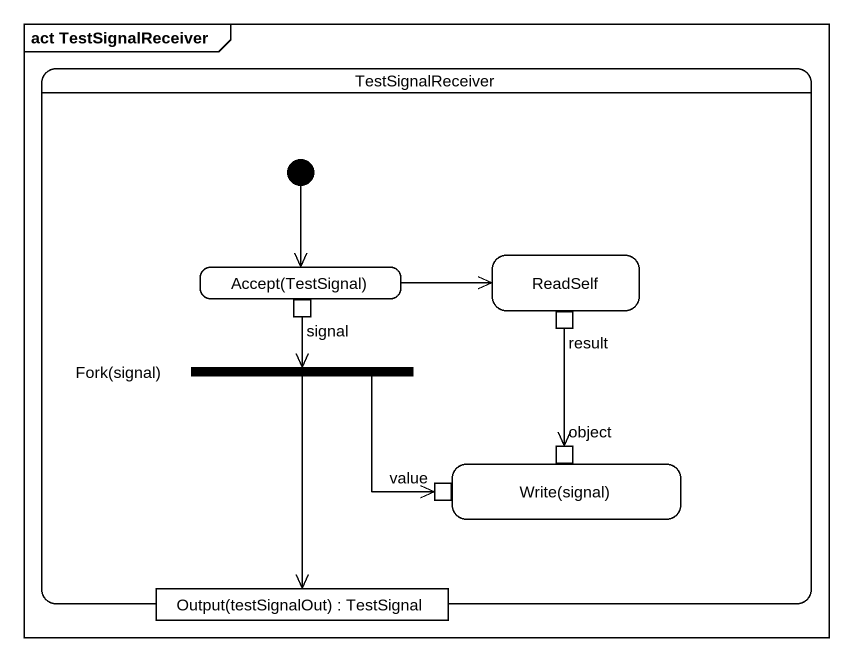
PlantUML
@startuml
mainframe act TestSignalReceiver
hide empty description
state TestSignalReceiver {
  state "Accept(TestSignal)" as Accept_TestSignal {
    state signal <<outputPin>>
  }
  state ReadSelf {
    state result <<outputPin>>
  }
  state "Fork(signal)" as Fork_signal <<fork>>
  state "Write(signal)" as Write_signal {
    state value <<inputPin>>
    state "object" as object_ <<inputPin>>
  }
  state "Output(testSignalOut) : TestSignal" as Output_testSignalOut <<object>>
  [*] --> Accept_TestSignal
}
Accept_TestSignal -right-> ReadSelf
signal --> Fork_signal
result --> object_
Fork_signal --> value
Fork_signal --> Output_testSignalOut
@enduml
